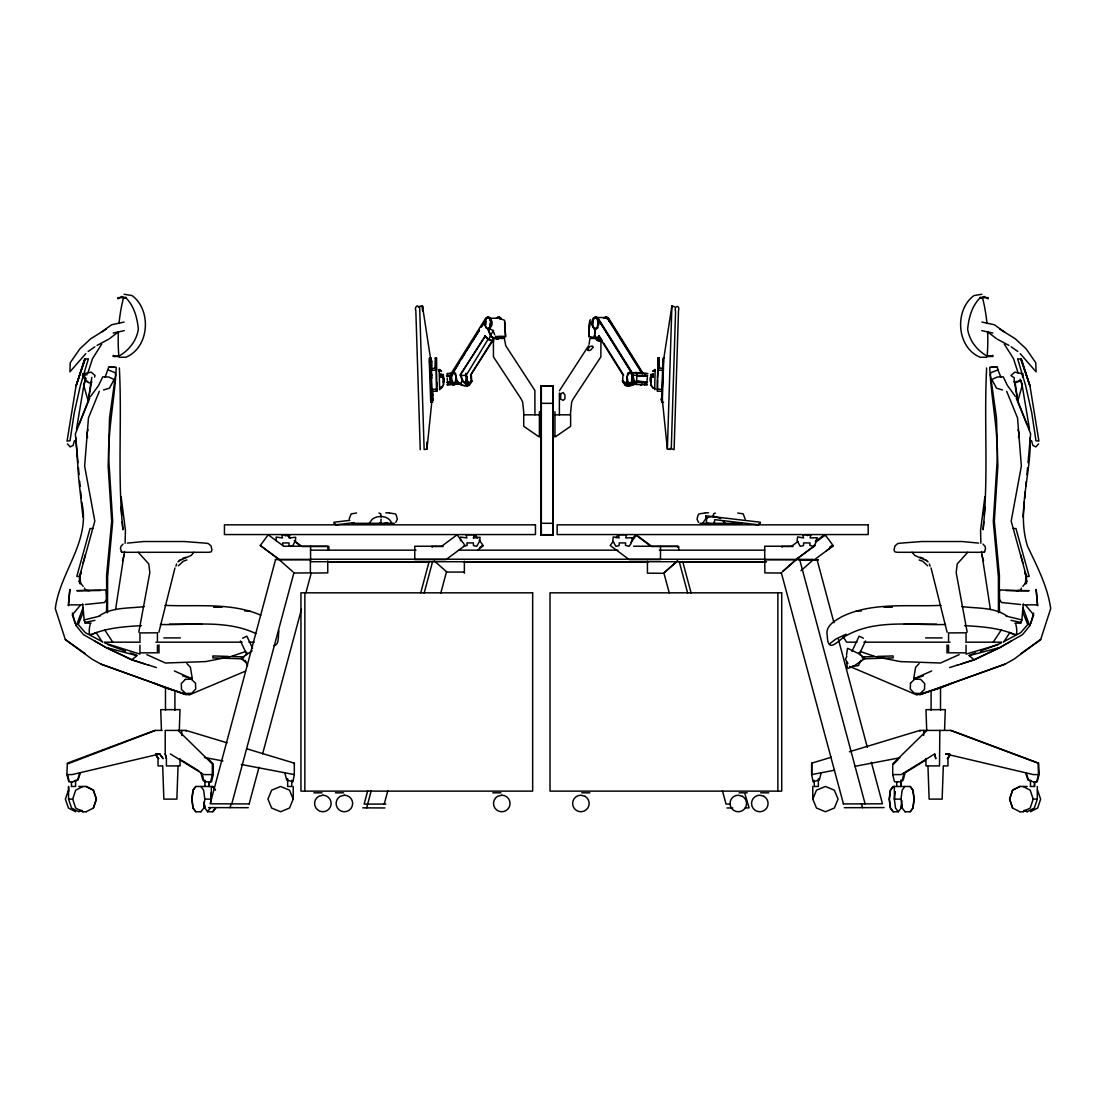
<?xml version="1.0" encoding="UTF-8"?>
<svg xmlns="http://www.w3.org/2000/svg" width="1106" height="1106" viewBox="0 0 1106 1106"><rect width="100%" height="100%" fill="white"/><g stroke="black" fill="none" stroke-linecap="round" stroke-linejoin="round"><path stroke-width="1.5" d="M294.307 763.942L294.307 763.168L246.749 748.776M553.166 385.856L553.166 535.041L540.986 535.041L540.986 385.856L553.166 385.856L553.166 399.681M653.231 377.229L653.314 373.939L652.305 374.049L651.489 377.367L653.231 376.358M831.366 757.209L811.693 763.168L811.693 774.587L813.062 781.79L819.325 779.993L821.191 772.776M674.715 306.887L671.895 305.864L663.89 357.915M430.815 365.339L432.17 391.054M443.575 382.123L443.506 384.722L443.257 374.298L443.451 376.911M485.562 324.735L485.603 321.293M489.433 328.275L491.368 324.97L491.368 321.487L490.29 318.652L488.52 317.533L486.046 318.763L484.953 325.012L486.059 327.791L487.857 328.841L489.626 327.763L490.843 321.487L489.778 318.652L487.995 317.533L486.211 318.528L485.078 321.293L485.05 324.735L486.115 327.57L487.884 328.689L489.682 327.68L490.718 321.514L489.612 318.735L487.829 317.685M651.171 376.911L651.088 374.298L650.895 382.372M1014.893 623.134L1020.727 623.134L1020.727 622.388L1011.05 620.355M1020.727 623.134L1021.75 619.885L1006.087 616.083M436.649 370.164L436.538 368.16L434.948 368.146L435.363 357.653L435.46 358.524M437.105 389.188L436.497 391.192L436.414 357.667L436.483 368.16M444.239 381.418L444.253 378.224M650.798 379.51L650.84 384.722L650.936 384.031M658.402 370.164L657.793 368.16L657.24 391.192L662.19 391.317M657.489 379.676L657.572 389.782M662.148 390.321L663.324 368.284L657.793 368.16M655.029 369.888L654.946 371.104L654.987 369.625L652.734 371.284L654.849 369.874M125.116 543.267L125.42 530.133L121.121 496.801M381.072 519.101L380.823 523.318M430.704 362.021C433.497 356.519 430.262 373.123 431.921 375.252M653.3 376.552L653.314 373.939M661.623 398.45C660.835 403.04 663.075 403.123 662.397 398.478L663.641 362.021C664.637 357.432 662.397 357.362 662.867 362.008L661.623 398.45L662.397 398.478M589.097 344.284L589.927 338.436L597.074 338.436M657.545 377.989L658.056 369.57M107.531 612.765L107.6 577L112.688 521.631L109.148 465.432C106.881 432.736 115.01 399.017 116.241 367.261L108.651 367.261L105.084 377.215M178.025 766.43L176.877 799.113L163.854 799.113L162.706 766.43M179.296 730.306L180.015 709.651L160.716 709.651L161.435 730.306M943.294 766.43L942.146 799.113L929.123 799.113L927.975 766.43M944.565 730.306L945.284 709.651L925.985 709.651L926.704 730.306M443.16 376.607L442.842 377.367M590.618 319.772L589.747 320.311L588.765 336.583L589.692 321.929L588.765 336.583L595.152 337.593M278.933 630.849C277.938 634.844 279.597 645.586 273.763 645.572M439.386 371.104L439.317 369.625L441.598 371.284L439.345 369.625L439.345 371.104M634.844 381.307L646.554 382.317L646.457 384.501L647.397 384.736L636.503 384.501L636.6 382.317L631.554 381.57M646.844 375.584L647.784 375.833L636.89 375.584L636.987 373.399L631.941 372.653M644.604 384.971L644.701 382.787L647.494 382.552L646.554 382.317M644.992 376.068L645.24 373.883L645.144 376.068M644.757 384.971L644.839 382.787L636.6 382.317M670.277 448.372L670.222 449.409L667.388 449.077L662.522 401.602M90.955 382.966L91.839 377.381M443.492 381.515L443.437 382.372L443.299 376.524L443.395 377.381M661.969 394.289L661.858 395.506L661.941 394.013M671.895 305.864L667.388 449.077M81.554 501.723C91.328 540.793 59.959 571.719 55.3 608.59L65.323 639.531L92.088 659.217L100.895 664.112L186.209 694.845M641.632 381.625L636.572 381.266L636.959 375.681L637.941 375.736M1030.115 437.727C1031.539 473.88 1016.331 510.792 1027.529 546.226C1037.055 566.41 1047.52 586.166 1050.7 608.59L1040.677 639.531L1013.912 659.217L1005.105 664.112L919.791 694.845M72.402 613.014L75.208 623.383M650.093 377.671L650.134 381.418M983.732 521.797L983.082 529.746C988.695 476.161 983.842 421.206 986.649 367.966M984.271 515.133L984.948 506.797M432.709 398.45L431.948 398.478C432.418 408.791 433.469 392.367 432.432 390.169M430.801 402.321L431.561 402.294L430.068 362.008C430.759 357.362 428.506 357.445 429.294 362.021L430.718 401.824L432.723 402.294M570.337 414.819L571.705 401.934L573.281 398.81L600.876 356.865L600.945 340.081M1023.036 517.014L1024.446 501.723M1024.75 498.336L1025.373 491.548M1025.843 486.446L1026.313 481.359M1026.935 474.571L1027.557 467.769M1028.013 462.681L1030.654 433.815L1016.179 397.911M595.429 337.731A6 4.7 -55.2 0 1 594.475 336.431L594.89 330.058L592.069 325.219L592.069 321.265L593.341 318.072L595.387 316.869L597.434 318.099L632.051 373.496L633.296 380.671L632.024 383.851L629.978 385.068L627.945 383.823L626.756 381.072L624.6 384.694A6.014 2.599 -18.1 0 0 627.448 385.911L626.245 382.883A5.281 4.147 -55.2 0 1 625.54 382.828M595.069 333.929L594.89 330.058M627.461 385.897L626.065 383.658A6 4.7 -55.2 0 1 622.595 381.432L623.01 375.058L598.636 336.072L596.493 339.694A6.014 2.599 -18.1 0 0 599.328 340.911L598.125 337.883A5.281 4.147 -55.2 0 1 597.765 337.897M436.276 369.57L436.759 389.782L436.898 388.427M439.787 388.358L439.663 389.713L439.179 369.501L439.372 370.856M430.981 368.533L435.944 368.16M1021.737 620.618L1023.368 603.862M1025.331 583.774L1025.995 577.069M650.95 377.381L651.033 376.524L651.075 377.381M431.824 401.602L426.944 449.077L424.137 449.534L419.63 306.321L422.437 305.864L430.441 357.915M713.273 517.193L713.55 513.889L715.388 513.018M115.577 609.503L124.508 551.452M1018.474 437.561L1018.999 432.861L1018.073 429.653M91.591 382.358L89.061 382.897L85.065 380.519L82.743 373.966L85.909 378.598L82.563 375.487L82.743 373.966L91.162 372.141L95.047 375.515L94.618 377.063M1021.515 359.284L1029.866 385.704L1020.783 358.786L1029.949 385.773L1038.893 441.1L1035.976 440.769L1031.774 412.939L1025.635 385.565L1017.617 358.786L1020.921 359.201M192.956 791.661L192.002 799.113L192.956 806.564M203.642 808.044L204.79 799.113L203.642 790.182L200.877 786.477M204.223 805.071L203.85 808.044L200.877 811.749M211.052 802.085L211.44 786.477M441.197 387.141L441.142 388.51L441.045 387.128M895.307 791.661L894.353 799.113L895.501 808.044L898.252 811.749L901.224 808.044L901.611 805.071M905.123 811.749L902.15 808.044L901.003 799.113L902.15 790.182L904.915 786.477M901.017 808.044L901.971 800.606M984.879 496.801L980.58 530.133L980.884 543.267M79.604 583.636L79.425 577.304L81.18 573.24M654.863 388.358L654.669 389.713L655.153 369.501L655.291 370.856M90.72 383.602L88.19 401.036L79.12 423.971M846.505 655.029L847.542 648.31L859.749 654.158L865.03 658.416L853.873 666.061L847.542 668.522L846.505 661.803M85.079 359.201L88.397 358.786L80.365 385.565L74.226 412.939L70.024 440.769L67.065 441.1L76.051 385.773L85.217 358.786L76.134 385.704L84.485 359.284M76.48 429.211L83.793 385.607L85.853 379.261M602.3 340.731A6.014 2.599 -18.1 0 1 600.544 340.911L599.286 337.883A5.281 4.147 -55.2 0 0 600.019 337.828M634.291 384.404L633.697 384.694A6.014 2.599 -18.1 0 1 628.664 385.911L627.406 382.883A5.281 4.147 -55.2 0 0 628.872 382.621M91.66 381.307L88.19 401.036L83.6 384.874L85.065 380.381L87.733 381.446M138.817 632.162L149.822 572.659L148.785 563.936L138.25 552.295M294.307 763.168L294.307 774.587L292.938 781.79L286.675 779.993L284.809 772.776M559.387 390.805L588.599 345.708M923.469 675.835L913.653 678.932L915.602 667.333L919.127 663.517M80.821 571.885L79.922 576.143L76.798 576.447L90.042 528.544L92.766 528.544M210.652 781.79L212.311 774.587L212.311 763.942L178.121 730.416M598.125 337.883L599.341 340.897M626.065 383.658L626.245 382.883M158.891 632.273L174.942 567.959M904.141 772.776L902.33 779.993L900.395 781.79L894.491 781.79L892.722 774.587L892.722 763.942L926.911 730.416M1036.654 781.79L1038.52 774.587L1038.064 763.168L950.496 730.416M83.088 562.926L85.259 554.839M275.574 559.567L210.14 803.813L249.431 803.924M230.103 807.684L231.14 803.813M231.804 803.813L293.933 572.701M249.182 803.813L259.011 767.232M262.592 753.933L301.468 609.282M305.947 592.65L311.311 572.701M367.704 790.79L364.137 804.076L385.8 804.076M420.667 593.065L429.128 561.502M366.667 807.961L371.201 790.79M424.151 593.079L432.612 561.516M384.252 804.076L387.805 790.804M440.727 593.3L446.506 571.719M79.853 575.397L94.812 521.133L84.637 466.041L88.48 417.861L99.333 391.289M175.951 566.148L176.573 563.963M87.927 429.653L87.001 432.861L87.526 437.561M1026.396 583.636L1026.575 577.304L1024.82 573.24M74.517 440.603L73.051 445.469L70.107 446.893L67.452 443.865M79.812 772.776L77.531 779.993L72.471 781.79M702.559 523.318L705.504 519.101L707.674 517.829M87.899 372.902L92.517 358.62L101.669 344.187M447.405 380.879L447.211 378.224M651.946 375.252L651.946 377.478M80.406 772.776L78.056 779.993L74.268 781.348M68.489 790.182L65.365 799.113L68.489 808.044L75.581 811.749M86.227 811.749L82.895 811.749L75.664 808.044L72.678 799.113L75.664 790.182L82.895 786.477M93.333 808.044L96.319 799.113L93.333 790.182L86.102 786.477M1022.967 786.477L1030.198 790.182L1033.198 799.113L1030.198 808.044L1022.967 811.749L1019.773 811.749M1037.304 786.477L1037.304 799.113L1034.317 808.044L1027.087 811.749M1030.792 623.383L1033.598 613.014M282.804 545.382L282.583 542.935L289.025 542.935L289.095 545.631L292.385 546.323L295.482 540.723L295.689 537.281L289.067 537.958L289.924 534.765L281.671 534.765L282.528 537.958L276.141 537.074L276.127 540.723M105.941 647.439L83.392 634.567L76.314 625.83L83.033 607.802M1000.059 647.439L1022.608 634.567L1029.686 625.83L1033.737 614.936L1026.105 605.77M593.563 318.652L592.484 324.97L593.59 327.763L595.36 328.841L597.143 327.791L598.263 325.012L597.171 318.763L595.387 317.685L593.604 318.735L595.332 317.533L597.129 318.528L598.263 321.293L597.226 327.57L595.443 328.689L593.659 327.68L592.526 324.929L592.498 321.487L593.991 318.072L596.037 316.869L598.083 318.099L632.701 373.496L633.945 380.671L632.673 383.851L630.627 385.068L628.581 383.823M89.821 397.911L75.346 433.815L77.987 462.681M451.773 374.934L450.985 380.409L452.091 383.188L453.875 384.252L455.658 383.16M456.75 380.367L455.271 383.823L453.239 385.068L451.193 383.851L449.907 376.717L451.165 373.496L485.783 318.099L487.829 316.869L489.875 318.072L491.133 321.265L491.147 325.219L488.327 330.058L490.788 336.445A6 4.714 55.2 0 0 495.184 338.685L495.046 337.883A5.281 4.147 55.2 0 1 490.912 335.602L488.34 330.058M460.511 384.238L457.055 381.003L455.921 383.823L453.875 385.068L451.829 383.851L450.336 380.409L450.336 376.966L451.953 373.026M486.046 319.081L484.967 320.187M466.138 383.16L467.216 376.911M466.4 383.823L467.575 381.072L468.488 382.496L466.884 381.003L467.575 381.072M452.548 373.289L451.442 376.068L451.801 380.464M466.055 382.33L467.161 379.552L466.068 373.303M83.406 611.715L78.263 624.558L85.342 632.701L101.876 641.466M293.214 799.113L289.509 808.044L280.578 811.749L271.647 808.044L267.942 799.113L271.647 790.182L280.578 786.477L289.509 790.182L293.214 799.113L293.214 786.477M812.786 799.113L816.491 790.182L825.422 786.477L834.353 790.182L838.058 799.113L834.353 808.044L825.422 811.749L816.491 808.044L812.786 799.113L812.786 786.477M471.336 375.058L471.764 381.446A6 4.7 55.2 0 1 468.28 383.685L466.884 385.897L468.087 382.883A5.281 4.147 55.2 0 0 471.28 380.602L470.644 374.975L492.986 340.399M846.837 656.245L845.413 659.245L847.929 663.531M852.007 651.254L859.127 636.199L863.385 638.203M859.486 653.812L865.556 640.968M860.91 660.351L858.394 665.674L852.532 666.158M949.778 755.108L947.953 758.592L947.953 765.919L943.39 765.919M920.123 557.23L923.621 558.489M67.48 763.942L155.504 730.416M154.909 730.416L67.342 763.168L66.885 774.587L68.821 781.79L72.996 781.79M465.474 374.132L466.58 376.911L465.502 383.049L466.58 380.367L466.124 375.432L488.133 339.196M490.774 334.841L493.414 330.5M459.377 362.243L450.944 376.648L451.981 382.925L453.75 384.045L455.548 383.049M461.188 359.326L464.838 353.491M466.663 350.588L479.437 330.182L472.234 341.602M482.175 325.814L484.912 321.445M453.488 371.602L470.437 344.464M481.151 327.321L484.718 321.611M457.096 381.072L456.833 381.501M460.207 375.058L485.216 336.072L460.207 375.058L462.667 381.446A6 4.714 55.2 0 0 467.064 383.685L465.667 385.897A6.014 2.599 18.1 0 1 460.649 384.694L456.46 381.072M488.976 330.058L491.797 325.219L491.783 321.265L490.511 318.072L488.465 316.869L486.433 318.099M460.041 384.404L462.225 380.92M485.216 336.072L488.631 339.252A5.295 2.295 18.1 0 0 493.442 340.496L493.788 340.897A6.014 2.599 18.1 0 1 488.769 339.694L490.345 335.92M467.161 380.561L467.299 381.501M470.686 375.058L492.336 340.399M464.561 385.441A5.295 2.295 18.1 0 0 465.322 385.482L466.939 382.883A5.281 4.147 55.2 0 1 462.806 380.602L460.856 375.058M469.787 383.035L471.308 380.616M471.999 380.92L469.732 384.694A6.014 2.599 18.1 0 1 466.884 385.911M497.921 339.418L499.387 337.081M599.742 340.496A5.295 2.295 -18.1 0 1 597.199 339.238L599.341 336.017L598.636 336.072M627.849 385.482A5.295 2.295 -18.1 0 1 625.319 384.238L627.448 381.003L626.756 381.072M967.75 552.295L957.215 563.936L956.178 572.659L967.183 632.162M993.229 642.171L1001.414 629.729M1003.571 642.171L1009.93 632.494M245.504 655.277L247.177 652.858M395.768 522.447L397.33 519.101L396.335 515.327L395.326 513.889L389.478 513.018M90.651 396.377L98.628 385.413L102.747 376.828L108.72 377.022L114.167 379.469L109.48 388.178L103.494 389.976M79.895 605.77L72.263 614.936L76.314 625.83M310.579 559.567L279.265 559.567L260.283 545.479L268.233 534.779L283.661 546.24L327.929 546.24L327.929 549.903M284.933 535.65L285.583 534.779M285.846 535.926L286.509 535.041L290.366 537.903M612.738 542.051L610.194 545.479L629.176 559.567L660.489 559.567L660.489 546.24M615.959 537.723L618.143 534.779M632.535 538.746L635.494 534.779L650.936 546.24M631.014 542.327L636.42 535.041L651.849 546.502L678.766 546.502L678.766 550.166M193.149 790.182L195.914 786.477M210.292 808.044L207.541 811.749L212.919 811.749L215.684 808.044M212.711 811.749L215.476 808.044M893.289 786.477L890.524 790.182L889.39 799.113L890.524 808.044L893.289 811.749M910.086 811.749L912.851 808.044L913.998 799.113L912.851 790.182L910.086 786.477M1021.474 588.102L1020.7 590.162L1016.635 590.687L999.99 589.913L999.382 592.069L999.561 599.148L1001.317 602.466L1020.686 604.498M178.315 565.843L183.237 561.267L186.886 559.968M1022.801 586.374L1027.115 581.148M600.558 340.897L600.904 340.482A5.295 2.295 -18.1 0 0 602.051 340.399L599.286 336.072M628.664 385.897L629.024 385.482A5.295 2.295 -18.1 0 0 633.807 384.238M85.77 353.671L69.927 371.823L70.245 362.727L79.909 348.805L90.761 338.754L106.093 329.201M1038.548 443.865L1035.893 446.893L1032.949 445.469L1031.483 440.603M193.951 552.295L191.131 555.502L179.366 560.631M369.21 523.318L372.363 519.101C378.459 514.719 388.939 515.673 391.773 523.318M893.689 763.942L898.003 759.656M177.9 561.848L180.679 559.581M901.252 781.79L903.187 779.993L905.109 772.776L925.446 760.223M441.087 388.151L443.257 385.275L441.197 388.109M664.913 572.065L677.508 560.949M782.329 571.802L796.182 559.581L764.868 559.567M800.965 570.696L813.56 559.581L798.726 559.567M677.536 560.936L663.89 572.963L669.254 592.927M782.73 571.456L796.182 559.595M118.245 331.938L109.3 338.851M1022.4 376.925L1023.257 376.178M136.812 655.747L131.794 659.784L105.913 647.466L94.3 640.789M829.5 643.913L835.929 638.991L846.131 634.194M826.472 550.788L833.26 545.742L825.311 535.041L816.311 541.719M441.681 546.24L457.124 534.779L465.073 545.479L446.091 559.567L414.778 559.567L414.778 546.24L442.22 546.24M473.437 537.875L476.05 535.926M479.714 547.484L482.423 545.479M477.93 549.765L483.35 545.742L479.175 540.115M791.592 546.24L798.034 541.456M815.385 541.456L824.385 534.779L825.035 535.65M833.26 545.742L814.279 559.83L818.205 559.83L799.444 559.83M983.884 552.295L984.838 551.604M984.285 552.005L985.557 548.7L985.004 546.226L982.944 544.111M101.144 332.284L111.651 324.749L124.079 322.067M1020.962 653.549L1040.677 639.531M843.754 637.153C835.5 643.637 827.758 652.319 827.274 635.743C824.91 625.913 835.071 620.535 842.136 616.54C872.648 601.885 908.206 606.918 941.012 605.369M843.989 636.987C874.224 618.461 911.883 625.581 945.602 624.475M88.217 351.445L94.84 346.814M595.968 328.689L597.738 327.57M99.181 615.945C112.218 606.918 129.112 608.604 144.195 606.558M934.653 753.96L935.759 758.592L934.653 753.96L901.21 774.587L892.722 774.587M496.262 318.099L498.294 316.869L500.341 318.072M496.898 318.099L498.944 316.869L500.99 318.072M451.428 374.16L453.211 373.081L454.995 374.132L456.101 376.911L455.008 383.16L453.239 384.252L451.442 383.188M452.078 374.16L453.847 373.081M125.863 297.224L123.208 298.8A176.061 176.061 0 0 0 119.006 323.56M603.821 318.072L605.867 316.869L607.913 318.099L642.531 373.496M604.47 318.072L606.517 316.869L608.549 318.099L643.167 373.496M596.01 328.841L597.793 327.791M640.457 385.068L641.77 384.294M641.107 385.068L642.42 384.294M252.127 650.77L240.97 658.416L246.251 662.66M956.994 665.342L974.206 659.784L1000.087 647.466L1011.7 640.789M497.866 317.864L500.244 318.652M489.018 328.358L490.207 327.68M387.736 522.792L381.501 523.94L379.952 522.723M97.079 345.404L108.305 339.39M980.51 651.144L1001.124 643.07M1004.124 641.466L1020.658 632.701L1027.737 624.558L1022.594 611.715M81.803 810.269L78.789 811.749L71.558 808.044L68.558 799.113L68.558 786.477L68.696 791.219M86.102 811.749L93.457 808.044L96.443 799.113L93.457 790.182L86.227 786.477L78.789 786.477M1019.898 786.477L1012.667 790.182L1009.681 799.113L1012.667 808.044M1023.105 811.749L1025.995 810.269M1030.419 811.749L1037.649 808.044L1040.635 799.113L1037.511 790.182M182.379 558.489L185.877 557.23M959.165 654.628L940.515 663.019L900.27 661.582L875.772 656.757L860.247 651.489M973.045 660.296L1000.087 647.466M242.615 638.203L246.873 636.199L252.569 648.24M913.653 678.932L931.667 670.969M245.463 671.135L189.14 694.955L165.485 687.96L153.762 683.079M1020.935 380.519L1015.045 382.966L1014.34 381.902M849.602 666.393L916.86 694.955L940.515 687.96L952.238 683.079M998.469 612.765L998.4 577L993.312 521.631L996.852 465.432C999.119 432.736 990.99 399.017 989.759 367.261L997.349 367.261L997.944 369.902L990.852 372.653L990.409 374.879L996.478 417.861L997.861 466.041L994.335 521.133L999.409 575.397L999.271 599.466A16.41 0.747 -89.8 0 0 999.534 611.798M123.056 544.111L120.996 546.226L120.443 548.7L121.715 552.005M969.298 655.277L975.699 652.913M90.194 624.337A23.917 23.917 0 0 0 89.462 634.25L91.314 634.595C107.13 627.766 124.453 626.632 141.43 625.637M921.174 694.222L1005.105 664.112M245.753 651.489L230.228 656.757L205.73 661.582L165.485 663.019L146.835 654.628M949.653 667.554L957.837 664.955M961.114 663.932L974.206 659.784L969.188 655.747M849.408 751.748L919.943 730.416L950.386 730.416M966.105 654.102L998.124 644.66M1016.511 381.611L1020.935 380.381L1022.4 384.874L1017.81 401.036L1026.88 423.971M843.187 803.924L882.477 803.813L871.348 762.269M884.067 807.587L844.307 807.684M969.34 655.595L998.442 647.867M463.58 546.323L467.161 545.382L466.953 542.922L473.382 542.922L473.465 545.631L476.741 546.323L479.838 540.723L480.045 537.267L473.437 537.958L474.294 534.765L466.041 534.765L466.898 537.958L460.511 537.074L460.483 540.723M452.437 372.653L447.101 373.814M452.534 374.837L446.548 375.833L449.34 376.068M452.838 381.57L446.852 382.552L449.644 382.787M461.243 383.492L446.948 384.736L461.202 384.003M99.913 616.083L84.25 619.885L85.273 623.134L91.107 623.134M159.693 753.96L155.766 753.96L159.693 753.96L163.024 758.592L159.693 753.96L72.125 774.587L66.885 774.587M113.213 333.03L124.287 330.639M94.95 620.355L85.273 622.388L85.273 623.134M708.752 517.193L713.37 516.267L720.614 518.465M588.779 336.335L589.622 336.169M834.574 770.218L811.693 774.587L811.693 763.168M854.662 766.389L899.855 757.776M964.57 625.637C981.547 626.632 998.87 627.766 1014.686 634.595L1016.538 634.25A23.917 23.917 0 0 0 1015.806 624.337M82.563 375.487L87.111 374.713M981.893 294.251L973.971 295.565C954.271 309.915 956.358 347.519 980.22 357.279L986.898 357.279M356.574 513.018L351.141 513.889L349.137 519.101M704.854 513.018L699.02 513.889L697.997 515.327L697.015 519.101L698.563 522.447M349.855 520.359L333.915 522.239L334.109 523.94L335.505 523.774L335.63 524.838L354.224 522.64M127.37 543.101L143.725 541.525L184.329 541.525L204.61 543.087L208.204 543.516L210.997 545.866L211.951 549.889L211.301 551.783L208.937 552.295L123.056 552.295M448.967 376.247L446.796 376.413L449.907 376.206M449.354 381.833L447.183 381.999L448.151 381.943M100.273 590.521L76.853 590.687L106.01 589.913L106.439 599.148L104.683 602.466L85.314 604.498M597.364 337.648L599.535 337.427L598.719 336.888M431.464 362.008L431.216 358.164L430.524 358.69M429.294 362.021L430.068 362.008M430.538 398.478L431.312 398.45M861.933 656.936L873.657 656.563M877.487 656.439L893.095 655.941L893.164 657.876L862.473 658.858M430.994 370.289L435.93 370.164M431.451 389.312L436.386 389.188M431.561 391.317L437.091 391.192M659.397 368.146L658.982 357.653L659.397 368.146L657.849 368.16L657.918 357.667L658.333 368.16M160.398 624.475C192.043 625.415 226.315 619.484 255.832 633.572M799.928 559.567L764.688 559.567M294.307 573.032L310.371 572.894L310.371 559.567L279.058 559.581L292.91 571.802M311.685 573.032L327.749 572.894L327.749 560.991M125.503 297.652L117.817 297.652L117.817 298.8L121.798 296.449L126.333 298.261C134.296 306.528 137.282 318.099 138.361 329.215C136.55 340.772 129.001 350.339 118.992 356.063L113.282 356.063M980.497 297.652L988.183 297.652L988.183 298.8L984.202 296.449L979.667 298.261C971.704 306.528 968.718 318.099 967.639 329.215C969.45 340.772 976.999 350.339 987.008 356.063L992.718 356.063M484.566 336.072L486.695 337.51M597.904 338.436L600.24 338.436M118.107 356.505L113.282 356.505L113.282 355.289M987.893 356.505L992.718 356.505L992.718 355.289M119.102 357.279L125.78 357.279C149.642 347.505 151.716 309.957 132.056 295.565L124.107 294.251M429.294 358.192L431.216 358.164M663.116 358.164L664.277 358.164M108.651 367.261L114.775 367.261M991.225 367.261L997.349 367.261M431.008 368.284L431.893 378.211M635.245 372.404L647.881 373.648L636.987 373.399M461.147 375.432L466.124 375.432M627.033 381.501L627.171 380.561M631.429 383.492L636.406 383.492M540.986 386.132L553.166 386.132M661.609 402.294L663.545 402.321M540.986 403.331L553.166 403.331M539.396 414.819L523.719 414.819L523.719 426.28L538.594 436.58L541.332 436.58M554.949 414.819L570.627 414.819L570.627 426.28L555.751 436.58L553 436.58M385.787 512.825L388.966 512.825M705.379 512.825L708.545 512.825M352.081 523.318L394.372 523.318M540.986 523.304L553.166 523.304M699.96 523.318L711.946 523.318M742.25 523.318L713.508 523.318L713.398 522.447M1013.234 528.544L1015.958 528.544L1029.202 576.447L1026.078 576.143L1025.179 571.885M540.986 534.696L553.166 534.696M633.572 546.24L677.84 546.24L677.84 547.332M792.131 546.24L764.688 546.24L764.868 572.894L780.933 573.032M433.054 546.502L443.147 546.502M782.965 546.502L793.057 546.502M310.579 550.166L415.994 550.166M459.073 550.166L617.922 550.166M659.356 550.166L764.771 550.166M982.944 552.295L897.063 552.295L894.699 551.783L894.049 549.889L895.003 545.866L897.796 543.516L901.39 543.087L921.671 541.525L962.275 541.525L978.63 543.101M310.579 559.221L764.688 559.221M798.615 559.567L813.352 559.567M766.499 561.724L310.579 561.724L310.579 546.24M328.855 562L429.004 562M463.538 562L648.282 562M681.089 562L765.698 562M464.368 572.065L446.907 572.065L434.271 560.936M1016.635 590.687L1029.147 590.687L1005.727 590.521M68.918 604.858L82.895 604.858M1023.105 604.858L1037.082 604.858M213.665 607.249L221.988 607.249M884.012 607.249L892.335 607.249M244.703 610.982L249.832 610.982M856.168 610.982L861.298 610.982M169.342 624.199L201.817 624.199M904.183 624.199L936.658 624.199M163.854 637.913L180.389 637.913M925.611 637.913L942.146 637.913M104.144 642.171L140.365 642.171M155.877 642.171L242.103 642.171M249.002 642.171L254.173 642.171M856.998 642.171L846.657 642.171L843.021 636.641M863.897 642.171L950.123 642.171M965.635 642.171L1001.856 642.171M155.614 730.416L162.098 730.416M227.062 742.817L186.057 730.416L165.209 730.416L165.209 753.96L166.398 758.592L166.398 765.919L180.071 765.919L180.015 758.592M951.091 730.416L1038.658 763.168L1039.115 774.587L1037.179 781.79L1033.004 781.79L1027.944 779.993L1025.594 772.776M945.713 753.96L949.639 753.96L945.713 753.96L1033.281 774.587L1038.52 774.587M162.61 765.919L158.047 765.919L158.047 758.592L156.831 756.269M212.311 774.587L203.836 774.587L170.379 753.96M71.406 786.477L75.637 786.477L75.512 780.297M1027.211 786.477L1019.773 786.477L1012.543 790.182L1009.557 799.113L1012.543 808.044L1019.898 811.749M1030.363 786.477L1034.594 786.477L1034.594 781.845M313.883 792.822L322.026 792.822M335.408 792.822L343.551 792.822M492.806 792.822L500.949 792.822M581.728 792.822L589.871 792.822M739.126 792.822L747.269 792.822M760.652 792.822L768.794 792.822M68.558 799.113L72.678 799.113M204.79 799.113L211.44 799.113L210.679 793.154M901.003 799.113L894.353 799.113L894.353 786.477M1033.198 799.113L1037.304 799.113M730.375 804.076L726.02 804.076L722.439 790.776M248.311 807.684L208.55 807.587M384.86 807.961L362.727 807.85M726.946 807.961L732.739 807.961M745.154 807.961L749.094 807.85L745.002 794.108M201.085 811.749L195.707 811.749L192.942 808.044L191.794 799.113L192.942 790.182L195.707 786.477L212.919 786.477L214.758 788.937M898.459 811.749L893.081 811.749L890.316 808.044L889.169 799.113L890.316 790.182L893.081 786.477L910.293 786.477L913.058 790.182L914.206 799.113L913.058 808.044L910.293 811.749L904.915 811.749M164.988 605.369C196.73 606.862 230.974 602.176 260.822 615.199M663.503 573.309L647.439 573.171L647.439 561.254M275.339 559.567L279.279 559.608L260.283 545.479M657.683 370.164L662.632 370.289M657.227 389.188L662.176 389.312M228.513 656.439L212.905 655.941L212.836 657.876L243.527 658.858M232.343 656.563L244.067 656.936M662.867 362.008L663.641 362.021M643.761 381.764L647.162 381.999L642.102 381.639M636.572 381.266L644.038 381.791M961.805 606.558C976.888 608.604 993.782 606.918 1006.819 615.945M636.959 375.681L647.107 376.372M440.575 374.077L441.667 374.187L442.829 376.621L442.386 377.478L440.617 376.634C440.409 370.33 440.907 379.026 440.617 376.634M89.365 590.687L85.314 590.189L84.526 588.102M631.844 374.837L636.89 375.584M629.77 383.492L636.503 384.501M737.757 513.018L743.191 513.889L745.209 519.101M204.472 757.458L222.887 760.969M241.302 764.481L294.307 774.587M981.921 322.067L994.349 324.749L1004.856 332.284M981.713 330.639L992.787 333.03M1023.257 373.966L1014.838 372.141L1010.953 375.515L1013.082 377.077M493.608 330.749L490.428 329.159M107.558 647.867L136.66 655.595M104.876 643.07L139.895 654.102M1002.506 389.976L996.52 388.178L991.833 379.469L997.28 377.022L1003.253 376.828L1007.372 385.413L1015.349 396.377M144.886 663.932L131.794 659.784L149.006 665.342M148.163 664.955L156.347 667.554M182.531 675.835L192.361 678.932L190.398 667.333L186.873 663.517M919.114 559.968L922.763 561.267L927.685 565.843M1030.999 780.891L1028.469 779.993L1026.188 772.776M100.895 664.112L184.826 694.222M107.876 644.66L125.49 651.144M130.301 652.913L136.702 655.277M108.056 369.902L115.148 372.653L115.591 374.879L109.535 417.861L108.139 466.041L111.678 521.133L106.591 575.397L106.729 599.466A16.41 0.747 89.8 0 1 106.466 611.798M174.333 670.969L192.361 678.932M926.634 560.631L914.869 555.502L912.049 552.295M378.943 513.018L380.796 513.889L381.072 517.193M105.913 647.466L132.955 660.296M1024.197 810.269L1027.211 811.749M80.13 810.269L83.033 811.749M996.7 338.851L987.755 331.938M997.695 339.39L1008.921 345.404M596.466 317.864L595.858 317.533L605.812 317.533L607.609 318.528L642.268 373.897M980.137 297.224L982.792 298.8A176.061 176.061 0 0 1 986.994 323.56M498.944 317.685L500.728 318.735L498.364 317.629M498.294 317.685L500.092 318.735M640.526 372.224L642.31 373.289M640.015 372.224L641.798 373.289M628.291 382.33L630.074 383.395L631.858 382.317L632.95 379.524L631.844 373.275M452.534 382.317L454.317 383.395M606.517 317.685L608.59 319.537M605.867 317.685L607.941 319.537M593.963 328.427L595.54 330.058M181.508 760.223L198.956 770.979M999.907 329.201L1015.253 338.754L1026.091 348.805L1035.755 362.727L1036.073 371.823L1020.23 353.671M925.321 559.581L928.1 561.848M1011.161 346.814L1017.783 351.445M65.323 639.531L85.038 653.549M121.176 551.604L122.116 552.295M294.224 540.765L301.938 546.502L328.855 546.502L328.855 550.166M294.583 541.456L301.026 546.24M486.032 337.51L488.161 339.418M205.605 781.79L203.67 779.993L202.578 775.652M208.951 759.656L213.278 763.942L213.278 774.587L211.509 781.79L204.748 781.79L202.813 779.993L200.891 772.776M725.121 523.318L723.103 520.967M646.941 380.879L647.369 377.671M78.885 581.148L83.199 586.374M1022.373 374.962L1023.313 376.137M212.711 786.477L215.476 790.182M207.748 811.749L204.776 808.044L204.016 802.085M193.149 808.044L195.914 811.749M807.034 534.779L807.684 535.65M475.4 535.041L477.585 537.986M474.474 534.779L476.658 537.723M497.147 339.252L495.695 336.072M858.823 652.858L860.496 655.277M104.586 629.729L112.771 642.171M96.07 632.494L102.429 642.171M1004.331 344.187L1013.483 358.62L1018.101 372.902M597.655 318.528L632.314 373.897L633.475 380.091L632.397 382.925L630.627 384.045L628.83 383.049L630.627 384.238L632.411 383.188L633.517 380.409L632.438 374.16M603.807 343.289L623.646 375.058M599.286 337.883L600.904 340.482M627.406 382.883L629.024 385.482M597.185 339.252L594.917 335.616A5.281 4.147 -55.2 0 0 595.664 336.832M623.784 381.819L625.305 384.238M594.226 335.92L596.41 339.418M622.346 380.92L624.531 384.404M240.444 640.968L246.514 653.812M245.09 660.351L247.606 665.674M119.351 367.966C122.158 421.206 117.305 476.161 122.932 529.746L122.268 521.797M608.134 318.528L609.254 321.293M1000.916 377.215L997.944 369.902M1006.667 391.289L1017.52 417.861L1021.363 466.041L1011.188 521.133L1026.147 575.397M609.088 320.781L609.392 321.556M82.743 373.966L83.379 375.611M1022.967 607.802L1029.686 625.83M493.746 332.159L494.589 334.579M1020.147 379.261L1022.207 385.607L1029.52 429.211M929.427 563.963L930.049 566.148M781.32 572.701L843.436 803.813M1020.741 554.839L1022.912 562.926M817.044 559.567L833.952 622.706M838.403 639.323L867.339 747.324M799.666 559.567L865.099 803.813M861.477 803.813L862.514 807.684M682.679 561.502L691.139 593.065M679.208 561.516L687.655 593.079M67.48 774.587L68.973 780.352M165.209 753.96L166.412 758.592M931.058 567.959L947.109 632.273M468.087 382.883L468.28 383.658M990.423 609.503L981.492 551.452M1014.34 381.307L1017.81 401.036L1015.045 382.026M466.939 382.883L467.064 383.658M901.984 805.071L902.358 808.044M204.596 805.071L204.983 808.044M420.252 449.658L415.828 310.634C414.252 308.076 417.391 303.625 418.621 307.233M82.964 517.014L78.678 478.373L75.885 437.727M80.005 577.069L80.669 583.774M82.632 603.862L84.263 620.618M523.995 414.819L522.64 401.934L521.05 398.81L493.456 356.865L493.387 338.436L504.405 338.436L505.732 345.708L534.875 390.446L534.945 414.819M78.443 467.769L79.065 474.571M79.687 481.359L80.157 486.446M80.627 491.548L81.25 498.336M121.052 506.797L121.729 515.133M504.64 321.929L505.566 336.583C490.483 339.86 493.027 335.049 505.566 336.583L504.585 320.311L499.359 318.265L489.529 318.265L491.368 321.514L491.368 324.97M1014.161 377.381L1014.409 382.358M447.391 373.399L447.488 375.584M447.792 382.317L447.875 384.501M422.63 310.247L422.437 305.864L422.603 311.049M426.736 442.179L426.944 449.077L426.875 445.11M436.953 382.842L437.036 386.022M444.183 379.552L444.197 380.879M598.775 321.293L598.816 324.735M485.603 321.556L485.603 325.012M450.557 376.717L450.571 380.671M1034.469 781.845L1034.469 786.477M1030.488 780.297L1030.488 786.477M987.326 356.063L987.326 353.671A176.061 176.061 0 0 0 987.603 331.924M966.063 640.83L966.063 632.812L948.561 632.922L948.561 640.83M966.063 645.144L966.063 652.83L948.561 652.83L948.561 645.144M947.013 644.881L947.013 653.093M940.515 687.96L940.515 710.273M939.823 730.416L939.506 765.919L925.929 765.919L925.943 758.592M931.086 691.388L931.086 710.273M923.704 730.416L923.704 735.462M919.943 730.416L919.943 731.19M901.031 780.297L901.031 786.477M900.823 780.297L900.823 786.477M896.703 781.845L896.703 786.477M818.343 778.748L818.343 786.477L814.237 786.477L814.237 780.297M782.039 546.24L782.039 547.332M777.877 592.83L777.877 791.122M559.387 393.059L559.387 414.819M554.949 411.709L554.949 436.58M553.166 435.902L553.166 535.041M553 387.459L553 522.986M553 527.23L553 535M541.332 387.459L541.332 522.986M541.332 527.23L541.332 535M540.986 385.856L540.986 399.681M540.986 435.902L540.986 535.041M539.396 411.709L539.396 436.58M464.368 561.254L464.368 573.171M432.128 546.24L432.128 547.332M304.869 592.83L304.869 791.122M291.763 780.297L291.763 786.477L287.643 786.477L287.657 778.748M209.283 781.845L209.297 786.477M209.075 781.845L209.075 786.477M204.969 780.297L204.969 786.477M186.057 730.416L186.057 731.19M181.702 730.416L181.702 735.462M174.914 691.388L174.914 710.273M165.485 687.96L165.485 710.273M158.988 644.881L158.988 653.093M157.439 640.83L157.439 632.812L139.937 632.922L139.937 640.83M157.439 645.144L157.439 652.83L139.937 652.83L139.937 645.144M118.674 356.063L118.674 353.671A176.061 176.061 0 0 1 118.397 331.924M71.406 781.845L71.531 786.477M983.51 560.991A281.85 281.85 0 0 1 981.865 554.714M1009.156 632.508A108.637 108.637 0 0 1 1014.686 634.595M124.135 554.714A281.85 281.85 0 0 1 122.489 560.991M91.314 634.595A108.637 108.637 0 0 1 96.844 632.508M628.927 383.353A6 4.714 -55.2 0 1 627.268 383.685M599.964 338.602A6 4.714 -55.2 0 1 599.148 338.685M596.784 338.491A6 4.7 -55.2 0 1 595.733 337.98M624.296 382.275A5.281 4.147 -55.2 0 1 624.019 382.068M623.19 380.934A5.281 4.147 -55.2 0 1 623.051 380.602M462.944 385.151A5.295 2.295 18.1 0 1 460.898 384.418M499.663 336.805A6 4.7 55.2 0 1 496.4 338.685L496.207 337.883A5.281 4.147 55.2 0 0 498.668 336.832M468.972 384.418A5.295 2.295 18.1 0 1 468.46 385.04M467.161 385.441A5.295 2.295 18.1 0 1 466.483 385.482M450.916 376.068L450.916 379.524L452.008 382.317L453.792 383.395L455.575 382.33L456.681 379.552L455.589 373.303L453.806 372.224L452.022 373.289L450.916 376.068M627.116 376.911L628.208 383.16L629.978 384.238L631.761 383.188L632.881 380.409L631.789 374.16L630.005 373.081L628.222 374.132L627.116 376.911M671.273 448.663L674.093 449.658L678.517 310.634C680.37 304.233 673.457 305.712 675.559 311.574L671.273 448.663M430.497 366.224L430.4 365.008L430.497 366.224M431.464 393.722L431.561 395.506L431.464 393.722M431.409 366.224L431.312 365.008L431.409 366.224M432.377 394.013L432.474 395.506L432.377 394.013M661.471 399.197C661.402 402.238 661.623 396.888 661.471 399.197M430.358 361.703L430.275 360.197L430.358 361.703M431.603 398.45L431.672 400.234L431.603 398.45M432.819 398.45L432.888 400.234L432.819 398.45M662.84 360.197L662.77 361.98L662.84 360.197M663.019 365.008L662.923 366.791L663.019 365.008M910.487 683.176L910.279 689.01L914.303 693.282L920.192 693.462L924.505 689.467L924.713 683.619L920.69 679.361L914.8 679.167L910.487 683.176M593.079 347.284L590.549 350.187A2.793 1.424 -17.7 0 1 587.507 350.187L589.595 346.565L592.415 346.054L593.079 347.284M69.775 590.162L68.378 605.715L69.885 589.374L69.775 590.162M705.849 515.797L705.656 517.497L706.803 517.636L706.319 521.769L707.536 523.318L712.831 523.94L714.379 522.723L714.753 519.654L758.702 524.838L758.827 523.774L760.223 523.94L760.43 522.239L705.849 515.797M632.563 537.71L631.07 543.571L629.038 546.323L625.457 545.382L625.678 542.922L619.236 542.922L619.153 545.631L615.876 546.323L612.779 540.723L613.263 536.908L619.18 537.958L618.323 534.765L626.577 534.765L625.72 537.958L632.563 537.71M816.919 537.71L815.426 543.585L813.394 546.323L809.813 545.382L810.034 542.935L803.606 542.935L803.523 545.631L800.232 546.323L797.136 540.723L797.62 536.922L803.55 537.958L802.693 534.765L810.947 534.765L810.09 537.958L816.919 537.71M653.259 388.151L651.075 385.261L653.259 388.151M560.866 393.542L560.507 398.934L563.051 400.386L564.931 398.934L564.931 395.008L563.258 392.644L560.866 393.542M627.752 373.303L626.66 379.552L627.766 382.33L629.549 383.395L631.332 382.317L632.425 376.068L631.319 373.289L629.535 372.224L627.752 373.303M950.054 755.108L947.344 758.592L950.054 755.122M185.31 679.361L181.287 683.619L181.495 689.467L185.808 693.462L191.697 693.282L195.721 689.01L195.513 683.176L191.2 679.167L185.31 679.361M814.984 545.479L795.974 559.608L814.984 545.479M832.334 545.479L829.624 547.498L832.334 545.479M322.855 795.2L318.722 796.306A8.267 8.267 0 0 0 317.546 809.813A8.267 8.267 0 0 0 330.639 806.302A8.267 8.267 0 0 0 322.855 795.2M344.381 795.2L340.247 796.306A8.267 8.267 0 0 0 339.072 809.813A8.267 8.267 0 0 0 352.164 806.302A8.267 8.267 0 0 0 344.381 795.2M501.778 795.2L497.645 796.306A8.267 8.267 0 0 0 496.47 809.813A8.267 8.267 0 0 0 509.562 806.302A8.267 8.267 0 0 0 501.778 795.2M535.47 524.838L224.435 524.838L224.435 534.557L535.47 534.557L535.47 524.838M868.182 524.838L557.148 524.838L557.148 534.557L868.182 534.557L868.182 524.838M532.663 592.83L300.943 592.83L300.943 791.122L532.663 791.122L532.663 592.83M781.721 592.83L550.014 592.83L550.014 791.122L781.721 791.122L781.721 592.83M763.942 796.306L759.808 795.2A8.267 8.267 0 0 0 752.039 806.302A8.267 8.267 0 0 0 765.131 809.813A8.267 8.267 0 0 0 763.942 796.306M742.416 796.306L738.283 795.2A8.267 8.267 0 0 0 730.513 806.302A8.267 8.267 0 0 0 743.605 809.813A8.267 8.267 0 0 0 742.416 796.306M585.019 796.306L580.885 795.2A8.267 8.267 0 0 0 573.115 806.302A8.267 8.267 0 0 0 586.208 809.813A8.267 8.267 0 0 0 585.019 796.306M158.656 758.592L155.946 755.122L158.656 758.592M1036.225 590.162L1036.115 589.374L1037.622 605.715L1036.225 590.162"/></g></svg>
